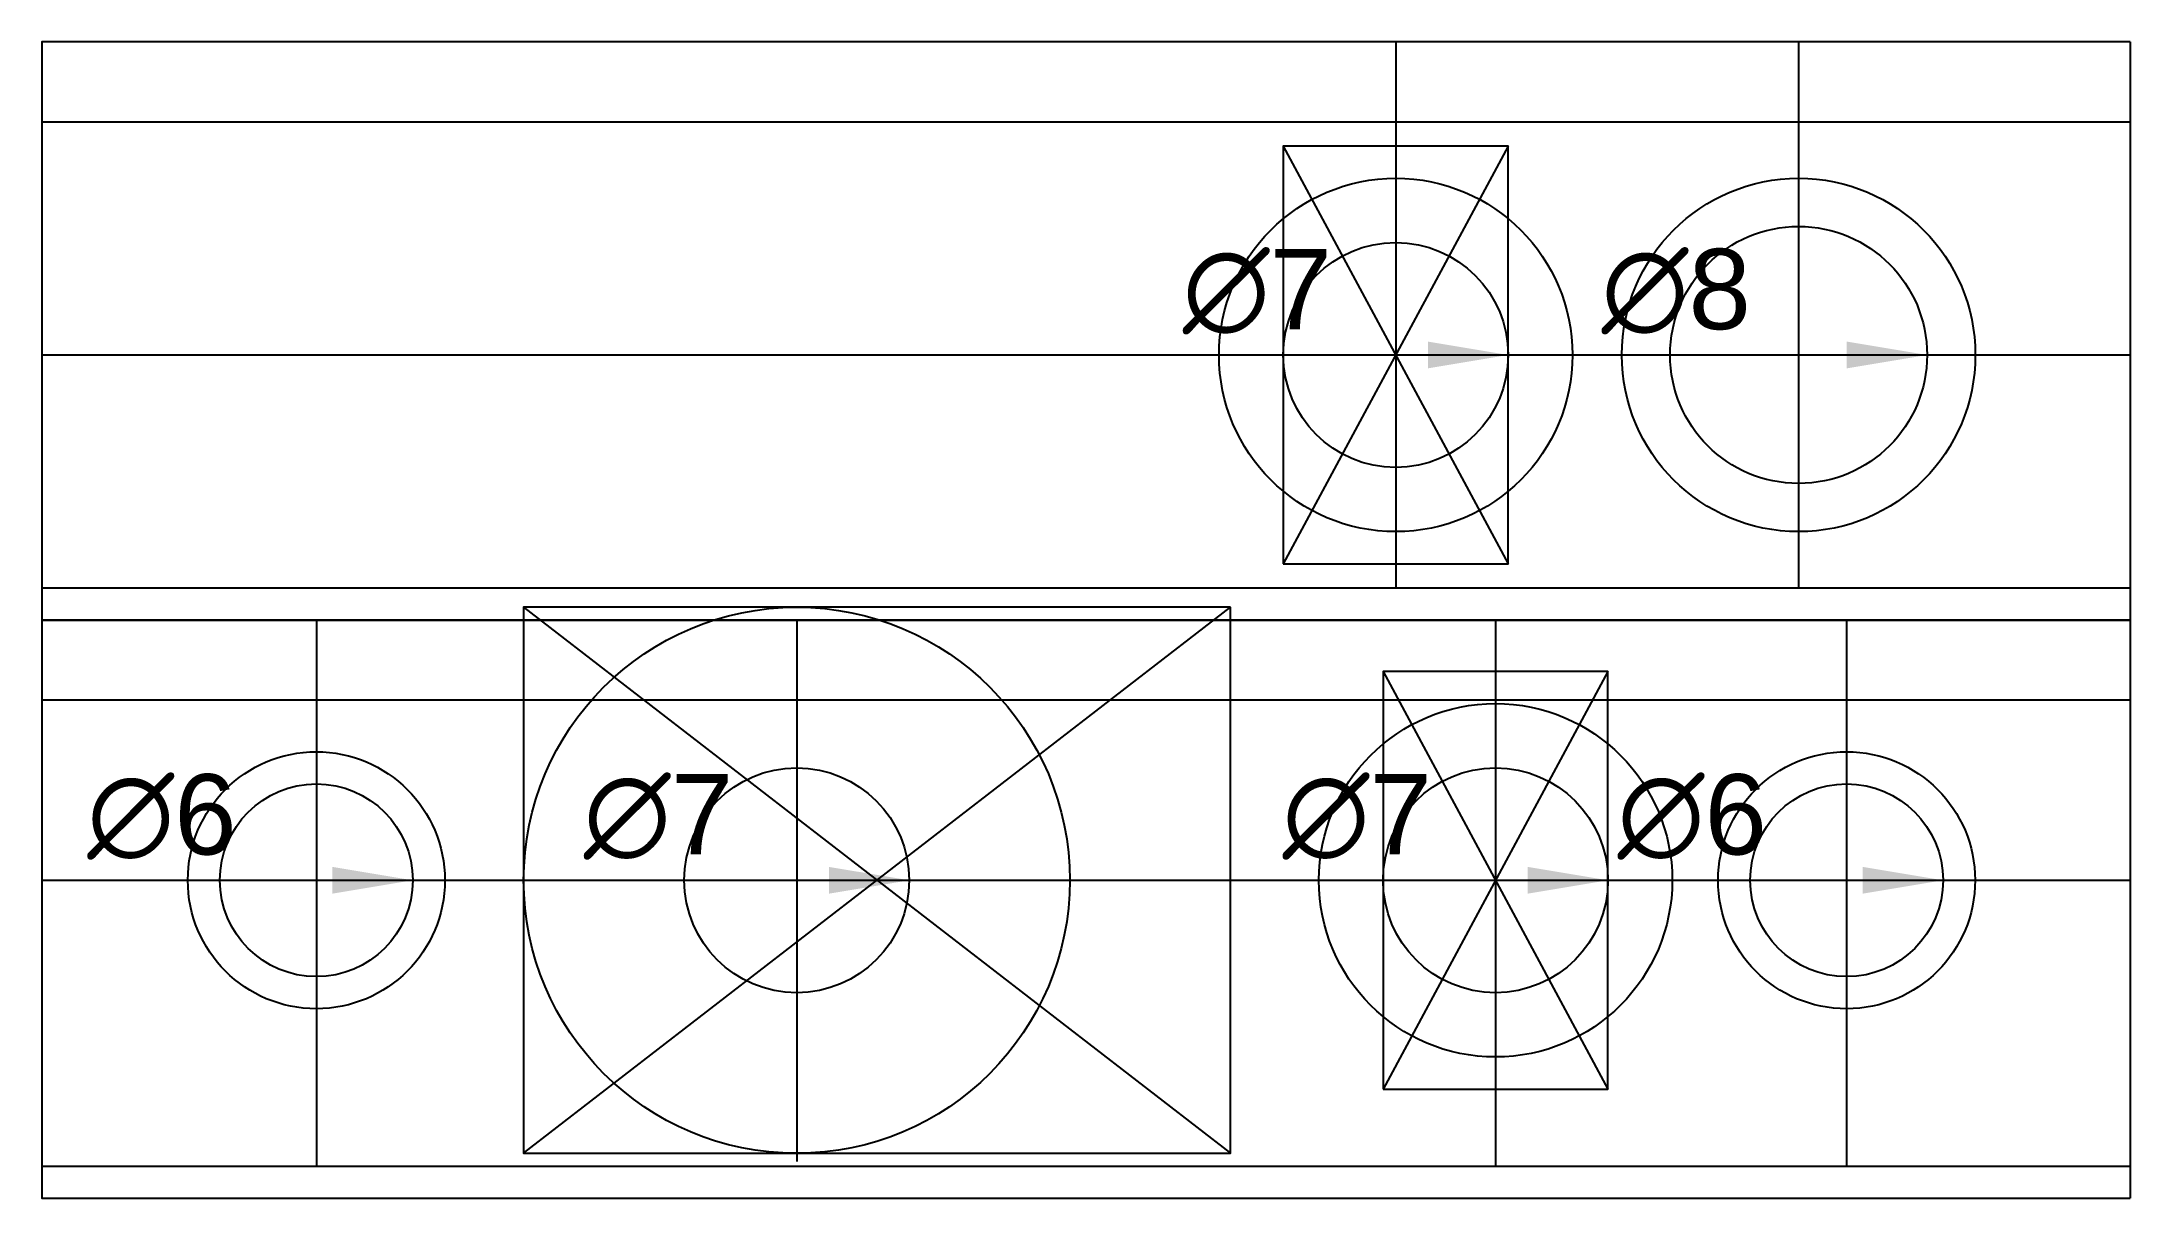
# Model space of a CAD drawing. Header units: millimetres. Extents: x 0 to 65, y 0 to 36.
import ezdxf

# ---------------------------------------------------------------- set-up
doc = ezdxf.new("R2010")
doc.units = ezdxf.units.MM
for name, color, linetype in [('Guide3', 7, 'Continuous'), ('Hole', 7, 'Continuous'), ('Parts', 3, 'Continuous')]:
    doc.layers.add(name, color=color, linetype=linetype)
doc.styles.get("Standard").update_dxf_attribs({"font": 'arial.ttf'})
doc.dimstyles.new('ISO-25', dxfattribs={"dimtxt": 2.5, "dimasz": 2.5, "dimexe": 1.25, "dimexo": 0.625, "dimtad": 1, "dimtxsty": 'Standard', "dimcen": 2.5, "dimadec": 0, "dimazin": 0, "dimtfac": 1, "dimtmove": 0, "dimatfit": 3, "dimfxl": 1, "dimarcsym": 0})

# ---------------------------------------------------------------- blocks, each defined once
blk = doc.blocks.new('*D3')
at = {"layer": 'Defpoints', "color": 0, "transparency": 16777216}
for p in [(5.546, 9.898), (11.546, 9.898)]:
    blk.add_point(p, dxfattribs=at)
at = {"layer": 'Guide3', "color": 0, "lineweight": -2, "transparency": 16777216}
blk.add_line((0.939, 9.898), (9.046, 9.898), dxfattribs=at)
at = {"layer": 'Guide3', "color": 0, "transparency": 16777216}
blk.add_solid([(9.046, 10.314), (9.046, 9.481), (11.546, 9.898)], dxfattribs=at)
at = {"layer": 'Guide3', "color": 0, "transparency": 16777216, "insert": (3.742, 11.869), "char_height": 2.5, "attachment_point": 5}
blk.add_mtext('∅6', dxfattribs=at)
blk = doc.blocks.new('*D4')
at = {"layer": 'Defpoints', "color": 0, "transparency": 16777216}
for p in [(19.998, 9.898), (26.998, 9.898)]:
    blk.add_point(p, dxfattribs=at)
at = {"layer": 'Guide3', "color": 0, "lineweight": -2, "transparency": 16777216}
blk.add_line((16.389, 9.898), (24.498, 9.898), dxfattribs=at)
at = {"layer": 'Guide3', "color": 0, "transparency": 16777216}
blk.add_solid([(24.498, 10.314), (24.498, 9.481), (26.998, 9.898)], dxfattribs=at)
at = {"layer": 'Guide3', "color": 0, "transparency": 16777216, "insert": (19.194, 11.869), "char_height": 2.5, "attachment_point": 5}
blk.add_mtext('∅7', dxfattribs=at)
blk = doc.blocks.new('*D5')
at = {"layer": 'Defpoints', "color": 0, "transparency": 16777216}
for p in [(41.746, 9.898), (48.746, 9.898)]:
    blk.add_point(p, dxfattribs=at)
at = {"layer": 'Guide3', "color": 0, "lineweight": -2, "transparency": 16777216}
blk.add_line((38.138, 9.898), (46.246, 9.898), dxfattribs=at)
at = {"layer": 'Guide3', "color": 0, "transparency": 16777216}
blk.add_solid([(46.246, 10.314), (46.246, 9.481), (48.746, 9.898)], dxfattribs=at)
at = {"layer": 'Guide3', "color": 0, "transparency": 16777216, "insert": (40.942, 11.869), "char_height": 2.5, "attachment_point": 5}
blk.add_mtext('∅7', dxfattribs=at)
blk = doc.blocks.new('*D6')
at = {"layer": 'Defpoints', "color": 0, "transparency": 16777216}
for p in [(53.173, 9.898), (59.173, 9.898)]:
    blk.add_point(p, dxfattribs=at)
at = {"layer": 'Guide3', "color": 0, "lineweight": -2, "transparency": 16777216}
blk.add_line((48.566, 9.898), (56.673, 9.898), dxfattribs=at)
at = {"layer": 'Guide3', "color": 0, "transparency": 16777216}
blk.add_solid([(56.673, 10.314), (56.673, 9.481), (59.173, 9.898)], dxfattribs=at)
at = {"layer": 'Guide3', "color": 0, "transparency": 16777216, "insert": (51.369, 11.869), "char_height": 2.5, "attachment_point": 5}
blk.add_mtext('∅6', dxfattribs=at)
blk = doc.blocks.new('*D7')
at = {"layer": 'Defpoints', "color": 0, "transparency": 16777216}
for p in [(38.641, 26.25), (45.641, 26.25)]:
    blk.add_point(p, dxfattribs=at)
at = {"layer": 'Guide3', "color": 0, "lineweight": -2, "transparency": 16777216}
blk.add_line((35.032, 26.25), (43.141, 26.25), dxfattribs=at)
at = {"layer": 'Guide3', "color": 0, "transparency": 16777216}
blk.add_solid([(43.141, 26.667), (43.141, 25.833), (45.641, 26.25)], dxfattribs=at)
at = {"layer": 'Guide3', "color": 0, "transparency": 16777216, "insert": (37.836, 28.221), "char_height": 2.5, "attachment_point": 5}
blk.add_mtext('∅7', dxfattribs=at)
blk = doc.blocks.new('*D8')
at = {"layer": 'Defpoints', "color": 0, "transparency": 16777216}
for p in [(50.678, 26.25), (58.678, 26.25)]:
    blk.add_point(p, dxfattribs=at)
at = {"layer": 'Guide3', "color": 0, "lineweight": -2, "transparency": 16777216}
blk.add_line((48.064, 26.25), (56.178, 26.25), dxfattribs=at)
at = {"layer": 'Guide3', "color": 0, "transparency": 16777216}
blk.add_solid([(56.178, 26.667), (56.178, 25.833), (58.678, 26.25)], dxfattribs=at)
at = {"layer": 'Guide3', "color": 0, "transparency": 16777216, "insert": (50.871, 28.221), "char_height": 2.5, "attachment_point": 5}
blk.add_mtext('∅8', dxfattribs=at)

msp = doc.modelspace()

# ---------------------------------------------------------------- linework, layer by layer
msp.add_line((65, 36), (65, 0))
for points in [[(65, 36), (0, 36), (0, 18), (65, 18)], [(65, 33.5), (0, 33.5), (0, 19), (65, 19)], [(65, 18), (0, 18), (0, 0), (65, 0)], [(65, 15.5), (0, 15.5), (0, 1), (65, 1)]]:
    msp.add_lwpolyline(points)
at = {"layer": 'Guide3'}
for p, q in [((42.141, 36), (42.141, 19)), ((54.678, 36), (54.678, 19)), ((0, 18), (0, 18)), ((8.546, 18), (8.546, 1)), ((23.498, 18), (23.498, 1.398)), ((45.246, 18), (45.246, 1)), ((56.173, 18), (56.173, 1)), ((0, 0), (0, 0))]:
    msp.add_line(p, q, dxfattribs=at)
at = {"layer": 'Hole'}
for p, q in [((0, 26.25), (65, 26.25)), ((0, 9.898), (65, 9.898))]:
    msp.add_line(p, q, dxfattribs=at)
for centre, radius in [((54.678, 26.25), 4), ((42.141, 26.25), 3.5), ((23.498, 9.898), 3.5), ((45.246, 9.898), 3.5), ((8.546, 9.898), 3), ((56.173, 9.898), 3)]:
    msp.add_circle(centre, radius, dxfattribs=at)
at = {"layer": 'Parts'}
for p, q in [((38.641, 32.75), (45.641, 19.75)), ((45.641, 32.75), (38.641, 19.75)), ((14.998, 1.398), (36.998, 18.398)), ((14.998, 18.398), (36.998, 1.398)), ((23.498, 18), (23.498, 1.148)), ((41.746, 16.398), (48.746, 3.398)), ((48.746, 16.398), (41.746, 3.398))]:
    msp.add_line(p, q, dxfattribs=at)
for points in [[(38.641, 19.75), (45.641, 19.75), (45.641, 32.75), (38.641, 32.75)], [(36.998, 18.398), (14.998, 18.398), (14.998, 1.398), (36.998, 1.398)], [(41.746, 3.398), (48.746, 3.398), (48.746, 16.398), (41.746, 16.398)]]:
    msp.add_lwpolyline(points, close=True, dxfattribs=at)
for centre, radius in [((42.141, 26.25), 5.5), ((54.678, 26.25), 5.5), ((23.498, 9.898), 8.5), ((45.246, 9.898), 5.5), ((8.546, 9.898), 4), ((56.173, 9.898), 4)]:
    msp.add_circle(centre, radius, dxfattribs=at)

# ---------------------------------------------------------------- dimensions: what is measured, and where the dimension line sits
at = {"layer": 'Guide3'}
for p1, p2, picture, middle in [((38.641, 26.25), (45.641, 26.25), '*D7', (37.836, 26.25)), ((50.678, 26.25), (58.678, 26.25), '*D8', (50.871, 26.25)), ((5.546, 9.898), (11.546, 9.898), '*D3', (3.742, 9.898)), ((19.998, 9.898), (26.998, 9.898), '*D4', (19.194, 9.898)), ((41.746, 9.898), (48.746, 9.898), '*D5', (40.942, 9.898)), ((53.173, 9.898), (59.173, 9.898), '*D6', (51.369, 9.898))]:
    dim = msp.add_diameter_dim_2p(p1=p1, p2=p2, dimstyle='ISO-25', dxfattribs=at)
    dim.commit()
    dim.dimension.update_dxf_attribs({"geometry": picture, "text_midpoint": middle, "dimtype": 163})

doc.saveas('drawing.dxf')
